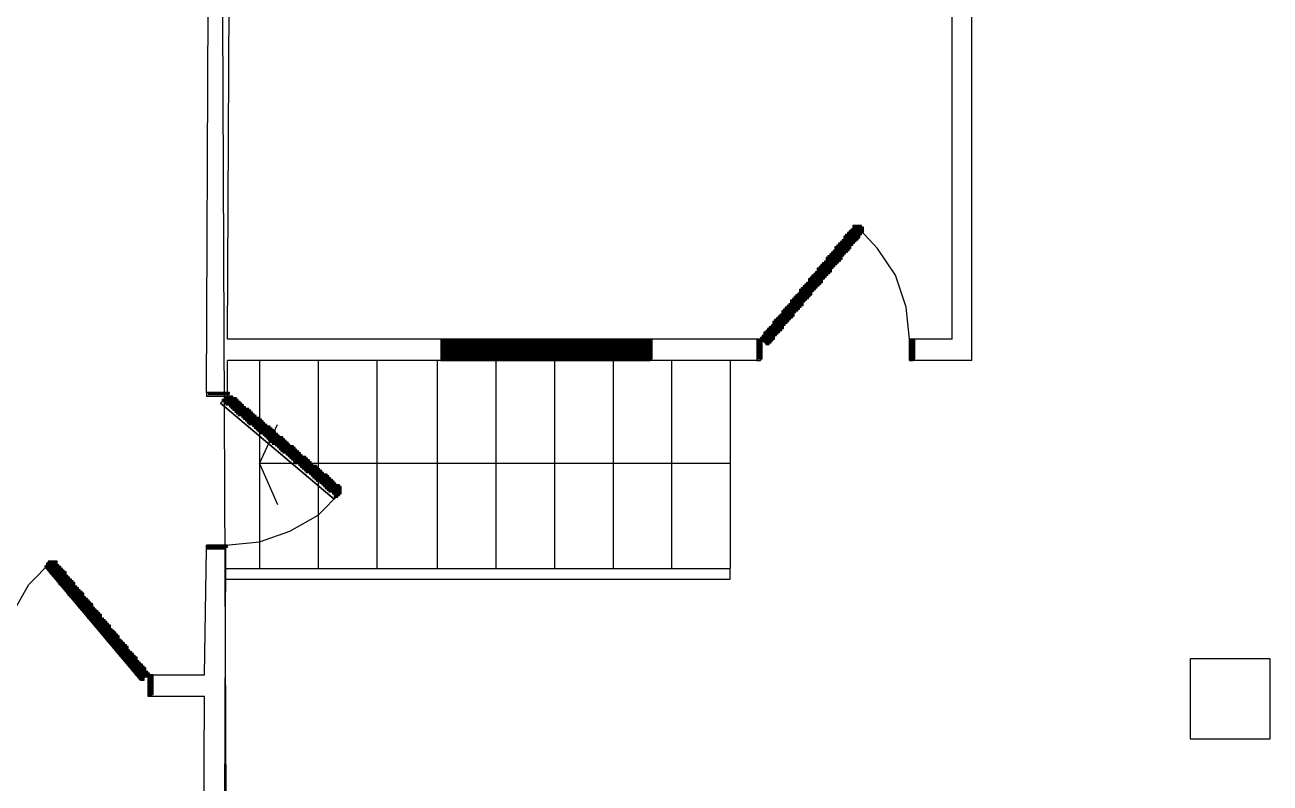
# Model space of a CAD drawing. Header units: millimetres. Extents: x 32 to 412, y 50 to 564.
# Drawn here: x 83.2 to 142.6, y 187.4 to 223.5 of the extents above; entities that cross this region are included whole.
import ezdxf

# ---------------------------------------------------------------- set-up
doc = ezdxf.new("R2010")
doc.units = ezdxf.units.MM
doc.layers.add('lease-plan', color=7, linetype='CONTINUOUS')

msp = doc.modelspace()

# ---------------------------------------------------------------- linework, layer by layer
at = {"layer": 'lease-plan', "color": 7}
for points in [[(92.034, 129.04), (93.051, 130.057), (92.542, 250.226)], [(93.051, 130.057), (92.542, 250.226), (93.559, 249.209)], [(127.458, 208.531), (127.458, 249.718)], [(128.39, 207.514), (128.39, 249.718)], [(92.881, 208.531), (93.051, 243.955)], [(91.864, 205.989), (91.949, 224.379)], [(118.305, 208.531), (122.881, 213.955), (123.22, 213.701), (118.644, 208.277), (118.305, 208.531), (118.305, 208.531)], [(122.881, 213.955), (123.22, 213.701), (118.644, 208.277), (118.305, 208.531), (122.881, 213.955), (118.305, 208.531)], [(118.644, 208.277), (123.22, 213.701), (122.881, 213.955)], [(122.712, 213.87), (123.136, 213.87), (123.136, 213.955), (122.712, 213.955), (122.712, 213.87), (122.712, 213.87)], [(125.424, 207.514), (125.424, 208.531), (125.254, 210.057), (124.746, 211.582), (123.898, 212.853), (122.881, 213.955)], [(122.288, 213.362), (123.051, 213.362), (123.051, 213.447), (122.288, 213.447), (122.288, 213.362), (122.288, 213.362)], [(122.288, 213.277), (122.966, 213.277), (122.966, 213.362), (122.288, 213.362), (122.288, 213.277), (122.288, 213.277)], [(122.33, 213.404), (123.007, 213.404)], [(122.373, 213.447), (123.051, 213.447), (123.051, 213.531), (122.373, 213.531), (122.373, 213.447), (122.373, 213.447)], [(122.415, 213.489), (123.008, 213.489)], [(122.458, 213.531), (123.136, 213.531), (123.136, 213.616), (122.458, 213.616), (122.458, 213.531), (122.458, 213.531)], [(122.5, 213.574), (123.093, 213.574)], [(122.542, 213.616), (123.22, 213.616), (123.22, 213.701), (122.542, 213.701), (122.542, 213.616), (122.542, 213.616)], [(122.585, 213.659), (123.178, 213.659)], [(122.627, 213.701), (123.22, 213.701), (123.22, 213.786), (122.627, 213.786), (122.627, 213.701), (122.627, 213.701)], [(122.669, 213.743), (123.177, 213.743)], [(122.712, 213.786), (123.22, 213.786), (123.22, 213.87), (122.712, 213.87), (122.712, 213.786), (122.712, 213.786)], [(122.753, 213.913), (123.092, 213.913)], [(122.754, 213.828), (123.178, 213.828)], [(121.78, 212.684), (122.458, 212.684), (122.458, 212.769), (121.78, 212.769), (121.78, 212.684), (121.78, 212.684)], [(121.864, 212.853), (122.627, 212.853), (122.627, 212.938), (121.864, 212.938), (121.864, 212.853), (121.864, 212.853)], [(121.864, 212.769), (122.542, 212.769), (122.542, 212.853), (121.864, 212.853), (121.864, 212.769), (121.864, 212.769)], [(121.906, 212.896), (122.584, 212.896)], [(121.907, 212.811), (122.5, 212.811)], [(121.949, 212.938), (122.627, 212.938), (122.627, 213.023), (121.949, 213.023), (121.949, 212.938), (121.949, 212.938)], [(121.992, 212.981), (122.584, 212.981)], [(122.034, 213.023), (122.712, 213.023), (122.712, 213.108), (122.034, 213.108), (122.034, 213.023), (122.034, 213.023)], [(122.076, 213.065), (122.669, 213.065)], [(122.119, 213.108), (122.797, 213.108), (122.797, 213.192), (122.119, 213.192), (122.119, 213.108), (122.119, 213.108)], [(122.161, 213.15), (122.754, 213.15)], [(122.203, 213.192), (122.881, 213.192), (122.881, 213.277), (122.203, 213.277), (122.203, 213.192), (122.203, 213.192)], [(122.246, 213.235), (122.839, 213.235)], [(122.331, 213.32), (122.923, 213.32)], [(121.271, 212.091), (121.949, 212.091), (121.949, 212.176), (121.271, 212.176), (121.271, 212.091), (121.271, 212.091)], [(121.356, 212.176), (122.034, 212.176), (122.034, 212.26), (121.356, 212.26), (121.356, 212.176), (121.356, 212.176)], [(121.398, 212.218), (121.991, 212.218)], [(121.441, 212.345), (122.203, 212.345), (122.203, 212.43), (121.441, 212.43), (121.441, 212.345), (121.441, 212.345)], [(121.441, 212.26), (122.119, 212.26), (122.119, 212.345), (121.441, 212.345), (121.441, 212.26), (121.441, 212.26)], [(121.482, 212.387), (122.16, 212.387)], [(121.483, 212.303), (122.076, 212.303)], [(121.525, 212.43), (122.203, 212.43), (122.203, 212.515), (121.525, 212.515), (121.525, 212.43), (121.525, 212.43)], [(121.568, 212.472), (122.161, 212.472)], [(121.61, 212.515), (122.288, 212.515), (122.288, 212.599), (121.61, 212.599), (121.61, 212.515), (121.61, 212.515)], [(121.653, 212.557), (122.245, 212.557)], [(121.695, 212.599), (122.373, 212.599), (122.373, 212.684), (121.695, 212.684), (121.695, 212.599), (121.695, 212.599)], [(121.737, 212.642), (122.33, 212.642)], [(121.822, 212.726), (122.415, 212.726)], [(120.763, 211.498), (121.441, 211.498), (121.441, 211.582), (120.763, 211.582), (120.763, 211.498), (120.763, 211.498)], [(120.805, 211.54), (121.398, 211.54)], [(120.848, 211.582), (121.525, 211.582), (121.525, 211.667), (120.848, 211.667), (120.848, 211.582), (120.848, 211.582)], [(120.89, 211.625), (121.483, 211.625)], [(120.932, 211.667), (121.61, 211.667), (121.61, 211.752), (120.932, 211.752), (120.932, 211.667), (120.932, 211.667)], [(120.975, 211.709), (121.567, 211.709)], [(121.017, 211.837), (121.695, 211.837), (121.695, 211.921), (121.017, 211.921), (121.017, 211.837), (121.017, 211.837)], [(121.017, 211.752), (121.695, 211.752), (121.695, 211.837), (121.017, 211.837), (121.017, 211.752), (121.017, 211.752)], [(121.059, 211.879), (121.652, 211.879)], [(121.059, 211.794), (121.652, 211.794)], [(121.102, 211.921), (121.78, 211.921), (121.78, 212.006), (121.102, 212.006), (121.102, 211.921), (121.102, 211.921)], [(121.144, 211.964), (121.737, 211.964)], [(121.186, 212.006), (121.864, 212.006), (121.864, 212.091), (121.186, 212.091), (121.186, 212.006), (121.186, 212.006)], [(121.229, 212.048), (121.822, 212.048)], [(121.314, 212.133), (121.906, 212.133)], [(120.254, 210.904), (120.932, 210.904), (120.932, 210.989), (120.254, 210.989), (120.254, 210.904), (120.254, 210.904)], [(120.297, 210.947), (120.89, 210.947)], [(120.339, 210.989), (121.017, 210.989), (121.017, 211.074), (120.339, 211.074), (120.339, 210.989), (120.339, 210.989)], [(120.381, 211.031), (120.974, 211.031)], [(120.424, 211.074), (121.102, 211.074), (121.102, 211.159), (120.424, 211.159), (120.424, 211.074), (120.424, 211.074)], [(120.466, 211.116), (121.059, 211.116)], [(120.509, 211.159), (121.186, 211.159), (121.186, 211.243), (120.509, 211.243), (120.509, 211.159), (120.509, 211.159)], [(120.551, 211.201), (121.144, 211.201)], [(120.593, 211.328), (121.271, 211.328), (121.271, 211.413), (120.593, 211.413), (120.593, 211.328), (120.593, 211.328)], [(120.593, 211.243), (121.271, 211.243), (121.271, 211.328), (120.593, 211.328), (120.593, 211.243), (120.593, 211.243)], [(120.636, 211.37), (121.229, 211.37)], [(120.636, 211.286), (121.229, 211.286)], [(120.678, 211.413), (121.356, 211.413), (121.356, 211.498), (120.678, 211.498), (120.678, 211.413), (120.678, 211.413)], [(120.72, 211.455), (121.313, 211.455)], [(119.746, 210.311), (120.424, 210.311), (120.424, 210.396), (119.746, 210.396), (119.746, 210.311), (119.746, 210.311)], [(119.788, 210.353), (120.381, 210.353)], [(119.831, 210.396), (120.509, 210.396), (120.509, 210.481), (119.831, 210.481), (119.831, 210.396), (119.831, 210.396)], [(119.873, 210.438), (120.466, 210.438)], [(119.915, 210.481), (120.593, 210.481), (120.593, 210.565), (119.915, 210.565), (119.915, 210.481), (119.915, 210.481)], [(119.958, 210.523), (120.551, 210.523)], [(120, 210.565), (120.678, 210.565), (120.678, 210.65), (120, 210.65), (120, 210.565), (120, 210.565)], [(120.042, 210.608), (120.635, 210.608)], [(120.085, 210.65), (120.763, 210.65), (120.763, 210.735), (120.085, 210.735), (120.085, 210.65), (120.085, 210.65)], [(120.127, 210.692), (120.72, 210.692)], [(120.17, 210.82), (120.848, 210.82), (120.848, 210.904), (120.17, 210.904), (120.17, 210.82), (120.17, 210.82)], [(120.17, 210.735), (120.763, 210.735), (120.763, 210.82), (120.17, 210.82), (120.17, 210.735), (120.17, 210.735)], [(120.211, 210.777), (120.719, 210.777)], [(120.212, 210.862), (120.805, 210.862)], [(119.322, 209.803), (120, 209.803), (120, 209.887), (119.322, 209.887), (119.322, 209.803), (119.322, 209.803)], [(119.322, 209.718), (119.915, 209.718), (119.915, 209.803), (119.322, 209.803), (119.322, 209.718), (119.322, 209.718)], [(119.364, 209.845), (119.957, 209.845)], [(119.364, 209.76), (119.872, 209.76)], [(119.407, 209.887), (120.085, 209.887), (120.085, 209.972), (119.407, 209.972), (119.407, 209.887), (119.407, 209.887)], [(119.449, 209.93), (120.042, 209.93)], [(119.492, 209.972), (120.17, 209.972), (120.17, 210.057), (119.492, 210.057), (119.492, 209.972), (119.492, 209.972)], [(119.534, 210.014), (120.127, 210.014)], [(119.576, 210.057), (120.254, 210.057), (120.254, 210.142), (119.576, 210.142), (119.576, 210.057), (119.576, 210.057)], [(119.619, 210.099), (120.212, 210.099)], [(119.661, 210.142), (120.339, 210.142), (120.339, 210.226), (119.661, 210.226), (119.661, 210.142), (119.661, 210.142)], [(119.703, 210.184), (120.296, 210.184)], [(119.746, 210.226), (120.339, 210.226), (120.339, 210.311), (119.746, 210.311), (119.746, 210.226), (119.746, 210.226)], [(119.787, 210.269), (120.295, 210.269)], [(118.814, 209.125), (119.407, 209.125), (119.407, 209.209), (118.814, 209.209), (118.814, 209.125), (118.814, 209.125)], [(118.855, 209.167), (119.363, 209.167)], [(118.898, 209.294), (119.576, 209.294), (119.576, 209.379), (118.898, 209.379), (118.898, 209.294), (118.898, 209.294)], [(118.898, 209.209), (119.492, 209.209), (119.492, 209.294), (118.898, 209.294), (118.898, 209.209), (118.898, 209.209)], [(118.94, 209.252), (119.448, 209.252)], [(118.941, 209.337), (119.534, 209.337)], [(118.983, 209.379), (119.661, 209.379), (119.661, 209.464), (118.983, 209.464), (118.983, 209.379), (118.983, 209.379)], [(119.025, 209.421), (119.618, 209.421)], [(119.068, 209.464), (119.746, 209.464), (119.746, 209.548), (119.068, 209.548), (119.068, 209.464), (119.068, 209.464)], [(119.11, 209.506), (119.703, 209.506)], [(119.153, 209.548), (119.831, 209.548), (119.831, 209.633), (119.153, 209.633), (119.153, 209.548), (119.153, 209.548)], [(119.195, 209.591), (119.788, 209.591)], [(119.237, 209.633), (119.915, 209.633), (119.915, 209.718), (119.237, 209.718), (119.237, 209.633), (119.237, 209.633)], [(119.28, 209.676), (119.873, 209.676)], [(118.305, 208.531), (118.983, 208.531), (118.983, 208.616), (118.305, 208.616), (118.305, 208.531), (118.305, 208.531)], [(118.348, 208.574), (118.94, 208.574)], [(118.39, 208.616), (118.983, 208.616), (118.983, 208.701), (118.39, 208.701), (118.39, 208.616), (118.39, 208.616)], [(118.431, 208.659), (118.94, 208.659)], [(118.475, 208.786), (119.153, 208.786), (119.153, 208.87), (118.475, 208.87), (118.475, 208.786), (118.475, 208.786)], [(118.475, 208.701), (119.068, 208.701), (119.068, 208.786), (118.475, 208.786), (118.475, 208.701), (118.475, 208.701)], [(118.516, 208.743), (119.024, 208.743)], [(118.517, 208.828), (119.11, 208.828)], [(118.559, 208.87), (119.237, 208.87), (119.237, 208.955), (118.559, 208.955), (118.559, 208.87), (118.559, 208.87)], [(118.602, 208.913), (119.195, 208.913)], [(118.644, 208.955), (119.322, 208.955), (119.322, 209.04), (118.644, 209.04), (118.644, 208.955), (118.644, 208.955)], [(118.686, 208.998), (119.279, 208.998)], [(118.729, 209.04), (119.407, 209.04), (119.407, 209.125), (118.729, 209.125), (118.729, 209.04), (118.729, 209.04)], [(118.771, 209.082), (119.364, 209.082)], [(103.051, 208.531), (92.881, 208.531)], [(103.051, 208.447), (113.136, 208.447), (113.136, 208.531), (103.051, 208.531), (103.051, 208.447), (103.051, 208.447)], [(103.051, 207.514), (113.051, 207.514), (113.051, 208.531), (103.051, 208.531), (103.051, 207.514), (103.051, 207.514)], [(103.051, 208.447), (103.305, 208.447), (103.305, 208.531), (103.051, 208.531), (103.051, 208.447), (103.051, 208.447)], [(103.051, 207.514), (103.22, 207.514), (103.22, 208.531), (103.051, 208.531), (103.051, 207.514), (103.051, 207.514), (103.22, 207.514), (103.22, 208.531), (103.051, 208.531), (103.051, 207.514), (103.051, 207.514)], [(103.051, 208.531), (103.22, 208.531)], [(113.051, 208.531), (103.051, 208.531)], [(103.051, 208.362), (113.136, 208.362), (113.136, 208.447), (103.051, 208.447), (103.051, 208.362), (103.051, 208.362)], [(103.051, 208.362), (103.305, 208.362), (103.305, 208.447), (103.051, 208.447), (103.051, 208.362), (103.051, 208.362)], [(103.051, 208.277), (113.136, 208.277), (113.136, 208.362), (103.051, 208.362), (103.051, 208.277), (103.051, 208.277)], [(103.051, 208.277), (103.305, 208.277), (103.305, 208.362), (103.051, 208.362), (103.051, 208.277), (103.051, 208.277)], [(103.051, 208.192), (113.136, 208.192), (113.136, 208.277), (103.051, 208.277), (103.051, 208.192), (103.051, 208.192)], [(103.051, 208.192), (103.305, 208.192), (103.305, 208.277), (103.051, 208.277), (103.051, 208.192), (103.051, 208.192)], [(103.051, 208.108), (113.136, 208.108), (113.136, 208.192), (103.051, 208.192), (103.051, 208.108), (103.051, 208.108)], [(103.051, 208.108), (103.305, 208.108), (103.305, 208.192), (103.051, 208.192), (103.051, 208.108), (103.051, 208.108)], [(103.051, 208.023), (113.136, 208.023), (113.136, 208.108), (103.051, 208.108), (103.051, 208.023), (103.051, 208.023)], [(103.051, 208.023), (103.305, 208.023), (103.305, 208.108), (103.051, 208.108), (103.051, 208.023), (103.051, 208.023)], [(103.051, 207.938), (113.136, 207.938), (113.136, 208.023), (103.051, 208.023), (103.051, 207.938), (103.051, 207.938)], [(103.051, 207.938), (103.305, 207.938), (103.305, 208.023), (103.051, 208.023), (103.051, 207.938), (103.051, 207.938)], [(103.092, 208.489), (113.092, 208.489)], [(103.092, 208.404), (113.092, 208.404)], [(103.092, 208.32), (113.092, 208.32)], [(103.092, 208.235), (113.092, 208.235)], [(103.092, 208.15), (113.092, 208.15)], [(103.092, 208.065), (113.092, 208.065)], [(103.092, 207.981), (113.092, 207.981)], [(103.093, 208.489), (103.262, 208.489)], [(103.093, 208.404), (103.262, 208.404)], [(103.093, 208.32), (103.262, 208.32)], [(103.093, 208.235), (103.262, 208.235)], [(103.093, 208.15), (103.262, 208.15)], [(103.093, 208.065), (103.262, 208.065)], [(103.093, 207.981), (103.262, 207.981)], [(103.22, 207.514), (103.22, 208.531)], [(103.22, 207.684), (103.22, 208.023)], [(103.22, 207.684), (103.729, 207.684), (103.729, 208.023), (103.22, 208.023), (103.22, 207.684), (103.22, 207.684), (103.729, 207.684), (103.729, 208.023), (103.22, 208.023), (103.22, 207.684), (103.22, 207.684)], [(103.22, 208.023), (103.729, 208.023)], [(103.305, 207.938), (103.814, 207.938), (103.814, 208.023), (103.305, 208.023), (103.305, 207.938), (103.305, 207.938)], [(103.348, 207.981), (103.771, 207.981)], [(103.729, 207.684), (112.373, 207.684), (112.373, 208.023), (103.729, 208.023), (103.729, 207.684), (103.729, 207.684), (112.373, 207.684), (112.373, 208.023), (103.729, 208.023), (103.729, 207.684), (103.729, 207.684)], [(103.729, 207.684), (103.729, 208.023)], [(103.814, 207.938), (112.458, 207.938), (112.458, 208.023), (103.814, 208.023), (103.814, 207.938), (103.814, 207.938)], [(103.855, 207.981), (112.414, 207.981)], [(112.373, 207.938), (112.966, 207.938), (112.966, 208.023), (112.373, 208.023), (112.373, 207.938), (112.373, 207.938)], [(112.373, 207.684), (112.881, 207.684), (112.881, 208.023), (112.373, 208.023), (112.373, 207.684), (112.373, 207.684), (112.881, 207.684), (112.881, 208.023), (112.373, 208.023), (112.373, 207.684), (112.373, 207.684)], [(112.881, 208.023), (112.373, 208.023)], [(112.373, 207.684), (112.373, 208.023)], [(112.414, 207.981), (112.923, 207.981)], [(112.881, 208.447), (113.136, 208.447), (113.136, 208.531), (112.881, 208.531), (112.881, 208.447), (112.881, 208.447)], [(112.881, 207.514), (113.051, 207.514), (113.051, 208.531), (112.881, 208.531), (112.881, 207.514), (112.881, 207.514), (113.051, 207.514), (113.051, 208.531), (112.881, 208.531), (112.881, 207.514), (112.881, 207.514)], [(113.051, 208.531), (112.881, 208.531)], [(112.881, 207.514), (112.881, 208.531)], [(112.881, 208.362), (113.136, 208.362), (113.136, 208.447), (112.881, 208.447), (112.881, 208.362), (112.881, 208.362)], [(112.881, 208.277), (113.136, 208.277), (113.136, 208.362), (112.881, 208.362), (112.881, 208.277), (112.881, 208.277)], [(112.881, 208.192), (113.136, 208.192), (113.136, 208.277), (112.881, 208.277), (112.881, 208.192), (112.881, 208.192)], [(112.881, 208.108), (113.136, 208.108), (113.136, 208.192), (112.881, 208.192), (112.881, 208.108), (112.881, 208.108)], [(112.881, 208.023), (113.136, 208.023), (113.136, 208.108), (112.881, 208.108), (112.881, 208.023), (112.881, 208.023)], [(112.881, 207.938), (113.136, 207.938), (113.136, 208.023), (112.881, 208.023), (112.881, 207.938), (112.881, 207.938)], [(112.881, 207.684), (112.881, 208.023)], [(112.924, 208.489), (113.093, 208.489)], [(112.924, 208.404), (113.093, 208.404)], [(112.924, 208.32), (113.093, 208.32)], [(112.924, 208.235), (113.093, 208.235)], [(112.924, 208.15), (113.093, 208.15)], [(112.924, 208.065), (113.093, 208.065)], [(112.924, 207.981), (113.093, 207.981)], [(118.136, 208.531), (113.051, 208.531)], [(118.136, 208.531), (118.136, 207.514)], [(118.136, 208.447), (118.39, 208.447), (118.39, 208.531), (118.136, 208.531), (118.136, 208.447), (118.136, 208.447)], [(118.136, 207.514), (118.305, 207.514), (118.305, 208.531), (118.136, 208.531), (118.136, 207.514), (118.136, 207.514), (118.305, 207.514), (118.305, 208.531), (118.136, 208.531), (118.136, 207.514), (118.136, 207.514)], [(118.136, 208.531), (118.305, 208.531)], [(118.136, 208.362), (118.39, 208.362), (118.39, 208.447), (118.136, 208.447), (118.136, 208.362), (118.136, 208.362)], [(118.136, 208.277), (118.39, 208.277), (118.39, 208.362), (118.136, 208.362), (118.136, 208.277), (118.136, 208.277)], [(118.136, 208.192), (118.39, 208.192), (118.39, 208.277), (118.136, 208.277), (118.136, 208.192), (118.136, 208.192)], [(118.136, 208.108), (118.39, 208.108), (118.39, 208.192), (118.136, 208.192), (118.136, 208.108), (118.136, 208.108)], [(118.136, 208.023), (118.39, 208.023), (118.39, 208.108), (118.136, 208.108), (118.136, 208.023), (118.136, 208.023)], [(118.136, 207.938), (118.39, 207.938), (118.39, 208.023), (118.136, 208.023), (118.136, 207.938), (118.136, 207.938)], [(118.178, 208.489), (118.347, 208.489)], [(118.178, 208.404), (118.347, 208.404)], [(118.178, 208.32), (118.347, 208.32)], [(118.178, 208.235), (118.347, 208.235)], [(118.178, 208.15), (118.347, 208.15)], [(118.178, 208.065), (118.347, 208.065)], [(118.178, 207.981), (118.347, 207.981)], [(118.305, 208.531), (118.305, 207.514)], [(118.305, 208.531), (118.644, 208.277)], [(118.39, 208.447), (118.898, 208.447), (118.898, 208.531), (118.39, 208.531), (118.39, 208.447), (118.39, 208.447)], [(118.432, 208.489), (118.856, 208.489)], [(118.559, 208.362), (118.814, 208.362), (118.814, 208.447), (118.559, 208.447), (118.559, 208.362), (118.559, 208.362)], [(118.559, 208.277), (118.729, 208.277), (118.729, 208.362), (118.559, 208.362), (118.559, 208.277), (118.559, 208.277)], [(118.602, 208.404), (118.771, 208.404)], [(118.602, 208.32), (118.686, 208.32)], [(125.424, 208.447), (125.678, 208.447), (125.678, 208.531), (125.424, 208.531), (125.424, 208.447), (125.424, 208.447)], [(125.424, 207.514), (125.593, 207.514), (125.593, 208.531), (125.424, 208.531), (125.424, 207.514), (125.424, 207.514), (125.593, 207.514), (125.593, 208.531), (125.424, 208.531), (125.424, 207.514), (125.424, 207.514)], [(125.593, 208.531), (125.424, 208.531)], [(125.424, 208.362), (125.678, 208.362), (125.678, 208.447), (125.424, 208.447), (125.424, 208.362), (125.424, 208.362)], [(125.424, 208.277), (125.678, 208.277), (125.678, 208.362), (125.424, 208.362), (125.424, 208.277), (125.424, 208.277)], [(125.424, 208.192), (125.678, 208.192), (125.678, 208.277), (125.424, 208.277), (125.424, 208.192), (125.424, 208.192)], [(125.424, 208.108), (125.678, 208.108), (125.678, 208.192), (125.424, 208.192), (125.424, 208.108), (125.424, 208.108)], [(125.424, 208.023), (125.678, 208.023), (125.678, 208.108), (125.424, 208.108), (125.424, 208.023), (125.424, 208.023)], [(125.424, 207.938), (125.678, 207.938), (125.678, 208.023), (125.424, 208.023), (125.424, 207.938), (125.424, 207.938)], [(125.466, 208.489), (125.635, 208.489)], [(125.466, 208.404), (125.635, 208.404)], [(125.466, 208.32), (125.635, 208.32)], [(125.466, 208.235), (125.635, 208.235)], [(125.466, 208.15), (125.635, 208.15)], [(125.466, 208.065), (125.635, 208.065)], [(125.466, 207.981), (125.635, 207.981)], [(127.458, 208.531), (125.593, 208.531)], [(125.593, 208.531), (125.593, 207.514)], [(92.881, 205.989), (92.881, 207.514)], [(103.051, 207.514), (92.881, 207.514)], [(94.407, 207.514), (94.407, 197.599)], [(97.203, 207.514), (97.203, 197.599)], [(100, 207.514), (100, 197.599)], [(102.881, 207.514), (102.881, 197.599)], [(103.051, 207.853), (113.136, 207.853), (113.136, 207.938), (103.051, 207.938), (103.051, 207.853), (103.051, 207.853)], [(103.051, 207.853), (103.305, 207.853), (103.305, 207.938), (103.051, 207.938), (103.051, 207.853), (103.051, 207.853)], [(103.051, 207.769), (113.136, 207.769), (113.136, 207.853), (103.051, 207.853), (103.051, 207.769), (103.051, 207.769)], [(103.051, 207.769), (103.305, 207.769), (103.305, 207.853), (103.051, 207.853), (103.051, 207.769), (103.051, 207.769)], [(103.051, 207.684), (113.136, 207.684), (113.136, 207.769), (103.051, 207.769), (103.051, 207.684), (103.051, 207.684)], [(103.051, 207.684), (103.305, 207.684), (103.305, 207.769), (103.051, 207.769), (103.051, 207.684), (103.051, 207.684)], [(103.051, 207.599), (113.136, 207.599), (113.136, 207.684), (103.051, 207.684), (103.051, 207.599), (103.051, 207.599)], [(103.051, 207.599), (103.305, 207.599), (103.305, 207.684), (103.051, 207.684), (103.051, 207.599), (103.051, 207.599)], [(103.051, 207.514), (103.22, 207.514)], [(113.051, 207.514), (103.051, 207.514)], [(103.092, 207.896), (113.092, 207.896)], [(103.092, 207.811), (113.092, 207.811)], [(103.092, 207.726), (113.092, 207.726)], [(103.092, 207.642), (113.092, 207.642)], [(103.093, 207.896), (103.262, 207.896)], [(103.093, 207.811), (103.262, 207.811)], [(103.093, 207.726), (103.262, 207.726)], [(103.093, 207.642), (103.262, 207.642)], [(103.22, 207.684), (103.729, 207.684)], [(103.305, 207.853), (103.814, 207.853), (103.814, 207.938), (103.305, 207.938), (103.305, 207.853), (103.305, 207.853)], [(103.305, 207.769), (103.814, 207.769), (103.814, 207.853), (103.305, 207.853), (103.305, 207.769), (103.305, 207.769)], [(103.348, 207.896), (103.771, 207.896)], [(103.348, 207.811), (103.771, 207.811)], [(103.729, 207.853), (112.373, 207.853), (103.729, 207.853), (112.373, 207.853), (112.373, 207.853)], [(103.729, 207.853), (112.373, 207.853), (103.729, 207.853), (112.373, 207.853), (103.729, 207.853), (103.729, 207.853)], [(103.814, 207.853), (112.458, 207.853), (112.458, 207.938), (103.814, 207.938), (103.814, 207.853), (103.814, 207.853)], [(103.814, 207.769), (112.458, 207.769), (112.458, 207.853), (103.814, 207.853), (103.814, 207.769), (103.814, 207.769)], [(103.855, 207.896), (112.414, 207.896)], [(103.855, 207.811), (112.414, 207.811)], [(105.678, 207.514), (105.678, 197.599)], [(108.475, 207.514), (108.475, 197.599)], [(111.271, 207.514), (111.271, 197.599)], [(112.373, 207.853), (112.966, 207.853), (112.966, 207.938), (112.373, 207.938), (112.373, 207.853), (112.373, 207.853)], [(112.373, 207.769), (112.966, 207.769), (112.966, 207.853), (112.373, 207.853), (112.373, 207.769), (112.373, 207.769)], [(112.881, 207.684), (112.373, 207.684)], [(112.414, 207.896), (112.923, 207.896)], [(112.414, 207.811), (112.923, 207.811)], [(112.881, 207.853), (113.136, 207.853), (113.136, 207.938), (112.881, 207.938), (112.881, 207.853), (112.881, 207.853)], [(112.881, 207.769), (113.136, 207.769), (113.136, 207.853), (112.881, 207.853), (112.881, 207.769), (112.881, 207.769)], [(112.881, 207.684), (113.136, 207.684), (113.136, 207.769), (112.881, 207.769), (112.881, 207.684), (112.881, 207.684)], [(112.881, 207.599), (113.136, 207.599), (113.136, 207.684), (112.881, 207.684), (112.881, 207.599), (112.881, 207.599)], [(113.051, 207.514), (112.881, 207.514)], [(112.924, 207.896), (113.093, 207.896)], [(112.924, 207.811), (113.093, 207.811)], [(112.924, 207.726), (113.093, 207.726)], [(112.924, 207.642), (113.093, 207.642)], [(118.136, 207.514), (113.051, 207.514)], [(114.068, 207.514), (114.068, 197.599)], [(116.864, 207.514), (116.864, 197.599)], [(118.136, 207.853), (118.39, 207.853), (118.39, 207.938), (118.136, 207.938), (118.136, 207.853), (118.136, 207.853)], [(118.136, 207.769), (118.39, 207.769), (118.39, 207.853), (118.136, 207.853), (118.136, 207.769), (118.136, 207.769)], [(118.136, 207.684), (118.39, 207.684), (118.39, 207.769), (118.136, 207.769), (118.136, 207.684), (118.136, 207.684)], [(118.136, 207.599), (118.39, 207.599), (118.39, 207.684), (118.136, 207.684), (118.136, 207.599), (118.136, 207.599)], [(118.136, 207.514), (118.305, 207.514)], [(118.178, 207.896), (118.347, 207.896)], [(118.178, 207.811), (118.347, 207.811)], [(118.178, 207.726), (118.347, 207.726)], [(118.178, 207.642), (118.347, 207.642)], [(125.424, 207.853), (125.678, 207.853), (125.678, 207.938), (125.424, 207.938), (125.424, 207.853), (125.424, 207.853)], [(125.424, 207.769), (125.678, 207.769), (125.678, 207.853), (125.424, 207.853), (125.424, 207.769), (125.424, 207.769)], [(125.424, 207.684), (125.678, 207.684), (125.678, 207.769), (125.424, 207.769), (125.424, 207.684), (125.424, 207.684)], [(125.424, 207.599), (125.678, 207.599), (125.678, 207.684), (125.424, 207.684), (125.424, 207.599), (125.424, 207.599)], [(125.593, 207.514), (125.424, 207.514)], [(125.466, 207.896), (125.635, 207.896)], [(125.466, 207.811), (125.635, 207.811)], [(125.466, 207.726), (125.635, 207.726)], [(125.466, 207.642), (125.635, 207.642)], [(128.39, 207.514), (125.593, 207.514)], [(92.881, 205.989), (91.864, 205.989)], [(91.864, 205.82), (92.881, 205.82), (92.881, 205.989), (91.864, 205.989), (91.864, 205.82), (91.864, 205.82), (92.881, 205.82), (92.881, 205.989), (91.864, 205.989), (91.864, 205.82), (91.864, 205.82)], [(91.864, 205.989), (91.864, 205.82)], [(92.881, 205.82), (91.864, 205.82)], [(91.949, 205.904), (92.966, 205.904), (92.966, 205.989), (91.949, 205.989), (91.949, 205.904), (91.949, 205.904)], [(91.992, 205.947), (92.923, 205.947)], [(92.881, 205.82), (98.305, 201.243), (97.966, 200.904), (92.542, 205.481), (92.881, 205.82), (92.881, 205.82)], [(98.305, 201.243), (97.966, 200.904), (92.542, 205.481), (92.881, 205.82), (98.305, 201.243), (92.881, 205.82)], [(92.881, 205.82), (92.542, 205.481)], [(92.627, 205.565), (93.39, 205.565), (93.39, 205.65), (92.627, 205.65), (92.627, 205.565), (92.627, 205.565)], [(92.669, 205.608), (93.346, 205.608)], [(92.712, 205.65), (93.305, 205.65), (93.305, 205.735), (92.712, 205.735), (92.712, 205.65), (92.712, 205.65)], [(92.753, 205.692), (93.262, 205.692)], [(92.797, 205.735), (93.136, 205.735), (93.136, 205.82), (92.797, 205.82), (92.797, 205.735), (92.797, 205.735)], [(92.839, 205.777), (93.093, 205.777)], [(92.881, 205.989), (92.881, 205.82)], [(92.542, 205.481), (97.966, 200.904), (98.305, 201.243)], [(92.712, 205.481), (93.475, 205.481), (93.475, 205.565), (92.712, 205.565), (92.712, 205.481), (92.712, 205.481)], [(92.753, 205.523), (93.431, 205.523)], [(92.797, 205.396), (93.559, 205.396), (93.559, 205.481), (92.797, 205.481), (92.797, 205.396), (92.797, 205.396)], [(92.838, 205.438), (93.516, 205.438)], [(92.966, 205.311), (93.644, 205.311), (93.644, 205.396), (92.966, 205.396), (92.966, 205.311), (92.966, 205.311)], [(93.009, 205.353), (93.601, 205.353)], [(93.051, 205.226), (93.729, 205.226), (93.729, 205.311), (93.051, 205.311), (93.051, 205.226), (93.051, 205.226)], [(93.093, 205.269), (93.686, 205.269)], [(93.136, 205.142), (93.898, 205.142), (93.898, 205.226), (93.136, 205.226), (93.136, 205.142), (93.136, 205.142)], [(93.177, 205.184), (93.855, 205.184)], [(93.22, 205.057), (93.983, 205.057), (93.983, 205.142), (93.22, 205.142), (93.22, 205.057), (93.22, 205.057)], [(93.262, 205.099), (93.94, 205.099)], [(93.305, 204.972), (94.068, 204.972), (94.068, 205.057), (93.305, 205.057), (93.305, 204.972), (93.305, 204.972)], [(93.347, 205.014), (94.024, 205.014)], [(93.39, 204.887), (94.153, 204.887), (94.153, 204.972), (93.39, 204.972), (93.39, 204.887), (93.39, 204.887)], [(93.431, 204.93), (94.109, 204.93)], [(93.559, 204.803), (94.237, 204.803), (94.237, 204.887), (93.559, 204.887), (93.559, 204.803), (93.559, 204.803)], [(93.602, 204.845), (94.195, 204.845)], [(93.644, 204.718), (94.407, 204.718), (94.407, 204.803), (93.644, 204.803), (93.644, 204.718), (93.644, 204.718)], [(93.686, 204.76), (94.363, 204.76)], [(93.729, 204.633), (94.492, 204.633), (94.492, 204.718), (93.729, 204.718), (93.729, 204.633), (93.729, 204.633)], [(93.77, 204.676), (94.448, 204.676)], [(93.814, 204.548), (94.576, 204.548), (94.576, 204.633), (93.814, 204.633), (93.814, 204.548), (93.814, 204.548)], [(93.855, 204.591), (94.533, 204.591)], [(93.898, 204.464), (94.661, 204.464), (94.661, 204.548), (93.898, 204.548), (93.898, 204.464), (93.898, 204.464)], [(93.94, 204.506), (94.617, 204.506)], [(94.068, 204.379), (94.746, 204.379), (94.746, 204.464), (94.068, 204.464), (94.068, 204.379), (94.068, 204.379)], [(94.11, 204.421), (94.703, 204.421)], [(116.864, 202.599), (94.407, 202.599), (95.254, 204.464)], [(94.153, 204.294), (94.915, 204.294), (94.915, 204.379), (94.153, 204.379), (94.153, 204.294), (94.153, 204.294)], [(94.194, 204.337), (94.872, 204.337)], [(94.237, 204.209), (95, 204.209), (95, 204.294), (94.237, 204.294), (94.237, 204.209), (94.237, 204.209)], [(94.279, 204.252), (94.956, 204.252)], [(94.322, 204.125), (95.085, 204.125), (95.085, 204.209), (94.322, 204.209), (94.322, 204.125), (94.322, 204.125)], [(94.364, 204.167), (95.041, 204.167)], [(94.407, 204.04), (95.17, 204.04), (95.17, 204.125), (94.407, 204.125), (94.407, 204.04), (94.407, 204.04)], [(94.448, 204.082), (95.126, 204.082)], [(94.576, 203.955), (95.254, 203.955), (95.254, 204.04), (94.576, 204.04), (94.576, 203.955), (94.576, 203.955)], [(94.619, 203.998), (95.212, 203.998)], [(94.661, 203.87), (95.339, 203.87), (95.339, 203.955), (94.661, 203.955), (94.661, 203.87), (94.661, 203.87)], [(94.703, 203.913), (95.296, 203.913)], [(94.746, 203.786), (95.509, 203.786), (95.509, 203.87), (94.746, 203.87), (94.746, 203.786), (94.746, 203.786)], [(94.787, 203.828), (95.465, 203.828)], [(94.831, 203.701), (95.593, 203.701), (95.593, 203.786), (94.831, 203.786), (94.831, 203.701), (94.831, 203.701)], [(94.872, 203.743), (95.55, 203.743)], [(94.915, 203.616), (95.678, 203.616), (95.678, 203.701), (94.915, 203.701), (94.915, 203.616), (94.915, 203.616)], [(94.957, 203.659), (95.634, 203.659)], [(95, 203.531), (95.763, 203.531), (95.763, 203.616), (95, 203.616), (95, 203.531), (95, 203.531)], [(95.042, 203.574), (95.719, 203.574)], [(95.17, 203.447), (95.847, 203.447), (95.847, 203.531), (95.17, 203.531), (95.17, 203.447), (95.17, 203.447)], [(95.212, 203.489), (95.805, 203.489)], [(95.254, 203.362), (96.017, 203.362), (96.017, 203.447), (95.254, 203.447), (95.254, 203.362), (95.254, 203.362)], [(95.296, 203.404), (95.973, 203.404)], [(95.339, 203.277), (96.102, 203.277), (96.102, 203.362), (95.339, 203.362), (95.339, 203.277), (95.339, 203.277)], [(95.381, 203.32), (96.058, 203.32)], [(95.424, 203.192), (96.186, 203.192), (96.186, 203.277), (95.424, 203.277), (95.424, 203.192), (95.424, 203.192)], [(95.465, 203.235), (96.143, 203.235)], [(95.509, 203.108), (96.271, 203.108), (96.271, 203.192), (95.509, 203.192), (95.509, 203.108), (95.509, 203.108)], [(95.55, 203.15), (96.228, 203.15)], [(95.678, 203.023), (96.356, 203.023), (96.356, 203.108), (95.678, 203.108), (95.678, 203.023), (95.678, 203.023)], [(95.72, 203.065), (96.313, 203.065)], [(95.763, 202.938), (96.441, 202.938), (96.441, 203.023), (95.763, 203.023), (95.763, 202.938), (95.763, 202.938)], [(95.805, 202.981), (96.398, 202.981)], [(95.847, 202.853), (96.61, 202.853), (96.61, 202.938), (95.847, 202.938), (95.847, 202.853), (95.847, 202.853)], [(95.889, 202.896), (96.567, 202.896)], [(95.932, 202.769), (96.695, 202.769), (96.695, 202.853), (95.932, 202.853), (95.932, 202.769), (95.932, 202.769)], [(95.974, 202.811), (96.651, 202.811)], [(96.017, 202.684), (96.78, 202.684), (96.78, 202.769), (96.017, 202.769), (96.017, 202.684), (96.017, 202.684)], [(96.059, 202.726), (96.736, 202.726)], [(96.102, 202.599), (96.864, 202.599), (96.864, 202.684), (96.102, 202.684), (96.102, 202.599), (96.102, 202.599)], [(96.143, 202.642), (96.821, 202.642)], [(94.407, 202.599), (95.254, 200.65)], [(96.271, 202.514), (96.949, 202.514), (96.949, 202.599), (96.271, 202.599), (96.271, 202.514), (96.271, 202.514)], [(96.314, 202.557), (96.906, 202.557)], [(96.356, 202.43), (97.119, 202.43), (97.119, 202.514), (96.356, 202.514), (96.356, 202.43), (96.356, 202.43)], [(96.398, 202.472), (97.075, 202.472)], [(96.441, 202.345), (97.203, 202.345), (97.203, 202.43), (96.441, 202.43), (96.441, 202.345), (96.441, 202.345)], [(96.482, 202.387), (97.16, 202.387)], [(96.525, 202.26), (97.288, 202.26), (97.288, 202.345), (96.525, 202.345), (96.525, 202.26), (96.525, 202.26)], [(96.567, 202.303), (97.245, 202.303)], [(96.61, 202.176), (97.373, 202.176), (97.373, 202.26), (96.61, 202.26), (96.61, 202.176), (96.61, 202.176)], [(96.652, 202.218), (97.329, 202.218)], [(96.78, 202.091), (97.458, 202.091), (97.458, 202.176), (96.78, 202.176), (96.78, 202.091), (96.78, 202.091)], [(96.822, 202.133), (97.415, 202.133)], [(96.864, 202.006), (97.627, 202.006), (97.627, 202.091), (96.864, 202.091), (96.864, 202.006), (96.864, 202.006)], [(96.906, 202.048), (97.584, 202.048)], [(96.949, 201.921), (97.712, 201.921), (97.712, 202.006), (96.949, 202.006), (96.949, 201.921), (96.949, 201.921)], [(96.991, 201.964), (97.668, 201.964)], [(97.034, 201.837), (97.797, 201.837), (97.797, 201.921), (97.034, 201.921), (97.034, 201.837), (97.034, 201.837)], [(97.075, 201.879), (97.753, 201.879)], [(97.119, 201.752), (97.881, 201.752), (97.881, 201.837), (97.119, 201.837), (97.119, 201.752), (97.119, 201.752)], [(97.16, 201.794), (97.838, 201.794)], [(97.288, 201.667), (97.966, 201.667), (97.966, 201.752), (97.288, 201.752), (97.288, 201.667), (97.288, 201.667)], [(97.331, 201.709), (97.923, 201.709)], [(97.373, 201.582), (98.051, 201.582), (98.051, 201.667), (97.373, 201.667), (97.373, 201.582), (97.373, 201.582)], [(97.415, 201.625), (98.008, 201.625)], [(97.458, 201.498), (98.22, 201.498), (98.22, 201.582), (97.458, 201.582), (97.458, 201.498), (97.458, 201.498)], [(97.499, 201.54), (98.177, 201.54)], [(97.542, 201.413), (98.305, 201.413), (98.305, 201.498), (97.542, 201.498), (97.542, 201.413), (97.542, 201.413)], [(97.584, 201.455), (98.262, 201.455)], [(91.864, 198.701), (92.797, 198.701), (94.407, 198.87), (95.847, 199.379), (97.203, 200.142), (98.305, 201.243)], [(97.627, 201.328), (98.305, 201.328), (98.305, 201.413), (97.627, 201.413), (97.627, 201.328), (97.627, 201.328)], [(97.67, 201.37), (98.262, 201.37)], [(97.712, 201.243), (98.305, 201.243), (98.305, 201.328), (97.712, 201.328), (97.712, 201.243), (97.712, 201.243)], [(97.753, 201.286), (98.262, 201.286)], [(97.881, 201.159), (98.305, 201.159), (98.305, 201.243), (97.881, 201.243), (97.881, 201.159), (97.881, 201.159)], [(97.923, 201.201), (98.262, 201.201)], [(97.966, 201.074), (98.22, 201.074), (98.22, 201.159), (97.966, 201.159), (97.966, 201.074), (97.966, 201.074)], [(97.966, 200.989), (98.136, 200.989), (98.136, 201.074), (97.966, 201.074), (97.966, 200.989), (97.966, 200.989)], [(98.009, 201.116), (98.178, 201.116)], [(98.009, 201.031), (98.093, 201.031)], [(91.78, 192.514), (91.864, 198.531)], [(91.864, 198.616), (92.881, 198.616), (92.881, 198.701), (91.864, 198.701), (91.864, 198.616), (91.864, 198.616)], [(91.864, 198.531), (92.797, 198.531), (92.797, 198.701), (91.864, 198.701), (91.864, 198.531), (91.864, 198.531), (92.797, 198.531), (92.797, 198.701), (91.864, 198.701), (91.864, 198.531), (91.864, 198.531)], [(91.864, 198.531), (91.864, 198.701)], [(92.797, 198.531), (91.864, 198.531)], [(91.907, 198.659), (92.839, 198.659)], [(92.627, 153.447), (92.797, 198.531)], [(92.797, 198.531), (92.797, 198.701)], [(81.949, 191.498), (81.949, 192.514), (82.118, 194.04), (82.627, 195.481), (83.39, 196.837), (84.491, 197.938)], [(89.068, 192.514), (84.491, 197.938), (84.152, 197.684), (88.729, 192.26), (89.068, 192.514), (89.068, 192.514)], [(84.491, 197.938), (84.152, 197.684), (88.729, 192.26), (89.068, 192.514), (84.491, 197.938), (89.068, 192.514)], [(88.729, 192.26), (84.152, 197.684), (84.491, 197.938)], [(84.322, 197.853), (84.745, 197.853), (84.745, 197.938), (84.322, 197.938), (84.322, 197.853), (84.322, 197.853)], [(84.364, 197.896), (84.702, 197.896)], [(84.237, 197.769), (84.745, 197.769), (84.745, 197.853), (84.237, 197.853), (84.237, 197.769), (84.237, 197.769)], [(84.237, 197.684), (84.83, 197.684), (84.83, 197.769), (84.237, 197.769), (84.237, 197.684), (84.237, 197.684)], [(84.237, 197.599), (84.915, 197.599), (84.915, 197.684), (84.237, 197.684), (84.237, 197.599), (84.237, 197.599)], [(84.279, 197.811), (84.703, 197.811)], [(84.279, 197.726), (84.787, 197.726)], [(84.279, 197.642), (84.872, 197.642)], [(84.322, 197.514), (85, 197.514), (85, 197.599), (84.322, 197.599), (84.322, 197.514), (84.322, 197.514)], [(84.364, 197.557), (84.957, 197.557)], [(84.406, 197.43), (85.084, 197.43), (85.084, 197.514), (84.406, 197.514), (84.406, 197.43), (84.406, 197.43)], [(84.406, 197.345), (85.169, 197.345), (85.169, 197.43), (84.406, 197.43), (84.406, 197.345), (84.406, 197.345)], [(84.448, 197.387), (85.126, 197.387)], [(84.449, 197.472), (85.042, 197.472)], [(84.491, 197.26), (85.169, 197.26), (85.169, 197.345), (84.491, 197.345), (84.491, 197.26), (84.491, 197.26)], [(84.534, 197.303), (85.126, 197.303)], [(92.797, 197.599), (116.864, 197.599)], [(92.797, 197.091), (116.864, 197.091), (116.864, 197.599)], [(84.576, 197.176), (85.254, 197.176), (85.254, 197.26), (84.576, 197.26), (84.576, 197.176), (84.576, 197.176)], [(84.618, 197.218), (85.211, 197.218)], [(84.661, 197.091), (85.339, 197.091), (85.339, 197.176), (84.661, 197.176), (84.661, 197.091), (84.661, 197.091)], [(84.703, 197.133), (85.296, 197.133)], [(84.745, 197.006), (85.423, 197.006), (85.423, 197.091), (84.745, 197.091), (84.745, 197.006), (84.745, 197.006)], [(84.788, 197.048), (85.381, 197.048)], [(84.831, 196.921), (85.509, 196.921), (85.509, 197.006), (84.831, 197.006), (84.831, 196.921), (84.831, 196.921)], [(84.831, 196.837), (85.593, 196.837), (85.593, 196.921), (84.831, 196.921), (84.831, 196.837), (84.831, 196.837)], [(84.872, 196.879), (85.55, 196.879)], [(84.873, 196.964), (85.466, 196.964)], [(84.915, 196.752), (85.593, 196.752), (85.593, 196.837), (84.915, 196.837), (84.915, 196.752), (84.915, 196.752)], [(84.958, 196.794), (85.551, 196.794)], [(85, 196.667), (85.678, 196.667), (85.678, 196.752), (85, 196.752), (85, 196.667), (85, 196.667)], [(85.042, 196.709), (85.635, 196.709)], [(85.085, 196.582), (85.763, 196.582), (85.763, 196.667), (85.085, 196.667), (85.085, 196.582), (85.085, 196.582)], [(85.127, 196.625), (85.72, 196.625)], [(85.17, 196.498), (85.847, 196.498), (85.847, 196.582), (85.17, 196.582), (85.17, 196.498), (85.17, 196.498)], [(85.212, 196.54), (85.805, 196.54)], [(85.254, 196.413), (85.932, 196.413), (85.932, 196.498), (85.254, 196.498), (85.254, 196.413), (85.254, 196.413)], [(85.254, 196.328), (86.017, 196.328), (86.017, 196.413), (85.254, 196.413), (85.254, 196.328), (85.254, 196.328)], [(85.296, 196.37), (85.973, 196.37)], [(85.297, 196.455), (85.89, 196.455)], [(85.339, 196.243), (86.017, 196.243), (86.017, 196.328), (85.339, 196.328), (85.339, 196.243), (85.339, 196.243)], [(85.381, 196.286), (85.974, 196.286)], [(85.424, 196.159), (86.102, 196.159), (86.102, 196.243), (85.424, 196.243), (85.424, 196.159), (85.424, 196.159)], [(85.466, 196.201), (86.059, 196.201)], [(85.509, 196.074), (86.186, 196.074), (86.186, 196.159), (85.509, 196.159), (85.509, 196.074), (85.509, 196.074)], [(85.551, 196.116), (86.144, 196.116)], [(85.593, 195.989), (86.271, 195.989), (86.271, 196.074), (85.593, 196.074), (85.593, 195.989), (85.593, 195.989)], [(85.636, 196.031), (86.228, 196.031)], [(85.678, 195.904), (86.356, 195.904), (86.356, 195.989), (85.678, 195.989), (85.678, 195.904), (85.678, 195.904)], [(85.72, 195.947), (86.313, 195.947)], [(85.763, 195.82), (86.441, 195.82), (86.441, 195.904), (85.763, 195.904), (85.763, 195.82), (85.763, 195.82)], [(85.763, 195.735), (86.441, 195.735), (86.441, 195.82), (85.763, 195.82), (85.763, 195.735), (85.763, 195.735)], [(85.805, 195.862), (86.398, 195.862)], [(85.805, 195.777), (86.398, 195.777)], [(85.847, 195.65), (86.525, 195.65), (86.525, 195.735), (85.847, 195.735), (85.847, 195.65), (85.847, 195.65)], [(85.89, 195.692), (86.483, 195.692)], [(85.932, 195.565), (86.61, 195.565), (86.61, 195.65), (85.932, 195.65), (85.932, 195.565), (85.932, 195.565)], [(85.975, 195.608), (86.567, 195.608)], [(86.017, 195.481), (86.695, 195.481), (86.695, 195.565), (86.017, 195.565), (86.017, 195.481), (86.017, 195.481)], [(86.059, 195.523), (86.652, 195.523)], [(86.102, 195.396), (86.78, 195.396), (86.78, 195.481), (86.102, 195.481), (86.102, 195.396), (86.102, 195.396)], [(86.144, 195.438), (86.737, 195.438)], [(86.186, 195.311), (86.864, 195.311), (86.864, 195.396), (86.186, 195.396), (86.186, 195.311), (86.186, 195.311)], [(86.186, 195.226), (86.864, 195.226), (86.864, 195.311), (86.186, 195.311), (86.186, 195.226), (86.186, 195.226)], [(86.229, 195.353), (86.822, 195.353)], [(86.229, 195.269), (86.822, 195.269)], [(86.271, 195.142), (86.949, 195.142), (86.949, 195.226), (86.271, 195.226), (86.271, 195.142), (86.271, 195.142)], [(86.314, 195.184), (86.906, 195.184)], [(86.356, 195.057), (87.034, 195.057), (87.034, 195.142), (86.356, 195.142), (86.356, 195.057), (86.356, 195.057)], [(86.398, 195.099), (86.991, 195.099)], [(86.441, 194.972), (87.119, 194.972), (87.119, 195.057), (86.441, 195.057), (86.441, 194.972), (86.441, 194.972)], [(86.483, 195.014), (87.076, 195.014)], [(86.525, 194.887), (87.203, 194.887), (87.203, 194.972), (86.525, 194.972), (86.525, 194.887), (86.525, 194.887)], [(86.568, 194.93), (87.161, 194.93)], [(86.61, 194.803), (87.288, 194.803), (87.288, 194.887), (86.61, 194.887), (86.61, 194.803), (86.61, 194.803)], [(86.653, 194.845), (87.245, 194.845)], [(86.695, 194.718), (87.288, 194.718), (87.288, 194.803), (86.695, 194.803), (86.695, 194.718), (86.695, 194.718)], [(86.695, 194.633), (87.373, 194.633), (87.373, 194.718), (86.695, 194.718), (86.695, 194.633), (86.695, 194.633)], [(86.736, 194.76), (87.245, 194.76)], [(86.737, 194.676), (87.33, 194.676)], [(86.78, 194.548), (87.458, 194.548), (87.458, 194.633), (86.78, 194.633), (86.78, 194.548), (86.78, 194.548)], [(86.822, 194.591), (87.415, 194.591)], [(86.864, 194.464), (87.542, 194.464), (87.542, 194.548), (86.864, 194.548), (86.864, 194.464), (86.864, 194.464)], [(86.907, 194.506), (87.5, 194.506)], [(86.949, 194.379), (87.627, 194.379), (87.627, 194.464), (86.949, 194.464), (86.949, 194.379), (86.949, 194.379)], [(86.992, 194.421), (87.584, 194.421)], [(87.034, 194.294), (87.712, 194.294), (87.712, 194.379), (87.034, 194.379), (87.034, 194.294), (87.034, 194.294)], [(87.076, 194.337), (87.669, 194.337)], [(87.119, 194.209), (87.712, 194.209), (87.712, 194.294), (87.119, 194.294), (87.119, 194.209), (87.119, 194.209)], [(87.119, 194.125), (87.797, 194.125), (87.797, 194.209), (87.119, 194.209), (87.119, 194.125), (87.119, 194.125)], [(87.16, 194.252), (87.668, 194.252)], [(87.161, 194.167), (87.754, 194.167)], [(87.203, 194.04), (87.881, 194.04), (87.881, 194.125), (87.203, 194.125), (87.203, 194.04), (87.203, 194.04)], [(87.246, 194.082), (87.839, 194.082)], [(87.288, 193.955), (87.966, 193.955), (87.966, 194.04), (87.288, 194.04), (87.288, 193.955), (87.288, 193.955)], [(87.331, 193.998), (87.923, 193.998)], [(87.373, 193.87), (88.051, 193.87), (88.051, 193.955), (87.373, 193.955), (87.373, 193.87), (87.373, 193.87)], [(87.415, 193.913), (88.008, 193.913)], [(87.458, 193.786), (88.136, 193.786), (88.136, 193.87), (87.458, 193.87), (87.458, 193.786), (87.458, 193.786)], [(87.5, 193.828), (88.093, 193.828)], [(87.542, 193.701), (88.136, 193.701), (88.136, 193.786), (87.542, 193.786), (87.542, 193.701), (87.542, 193.701)], [(87.584, 193.743), (88.092, 193.743)], [(87.542, 193.616), (88.22, 193.616), (88.22, 193.701), (87.542, 193.701), (87.542, 193.616), (87.542, 193.616)], [(87.585, 193.659), (88.178, 193.659)], [(87.627, 193.531), (88.305, 193.531), (88.305, 193.616), (87.627, 193.616), (87.627, 193.531), (87.627, 193.531)], [(87.67, 193.574), (88.262, 193.574)], [(87.712, 193.447), (88.39, 193.447), (88.39, 193.531), (87.712, 193.531), (87.712, 193.447), (87.712, 193.447)], [(87.754, 193.489), (88.347, 193.489)], [(87.797, 193.362), (88.475, 193.362), (88.475, 193.447), (87.797, 193.447), (87.797, 193.362), (87.797, 193.362)], [(87.839, 193.404), (88.432, 193.404)], [(87.881, 193.277), (88.559, 193.277), (88.559, 193.362), (87.881, 193.362), (87.881, 193.277), (87.881, 193.277)], [(87.924, 193.32), (88.517, 193.32)], [(87.966, 193.192), (88.559, 193.192), (88.559, 193.277), (87.966, 193.277), (87.966, 193.192), (87.966, 193.192)], [(88.008, 193.235), (88.516, 193.235)], [(88.051, 193.108), (88.644, 193.108), (88.644, 193.192), (88.051, 193.192), (88.051, 193.108), (88.051, 193.108)], [(88.092, 193.15), (88.601, 193.15)], [(138.814, 189.464), (142.627, 189.464), (142.627, 193.277), (138.814, 193.277), (138.814, 189.464), (138.814, 189.464)], [(88.051, 193.023), (88.729, 193.023), (88.729, 193.108), (88.051, 193.108), (88.051, 193.023), (88.051, 193.023)], [(88.093, 193.065), (88.686, 193.065)], [(88.136, 192.938), (88.814, 192.938), (88.814, 193.023), (88.136, 193.023), (88.136, 192.938), (88.136, 192.938)], [(88.178, 192.981), (88.771, 192.981)], [(88.22, 192.853), (88.898, 192.853), (88.898, 192.938), (88.22, 192.938), (88.22, 192.853), (88.22, 192.853)], [(88.263, 192.896), (88.856, 192.896)], [(88.305, 192.769), (88.983, 192.769), (88.983, 192.853), (88.305, 192.853), (88.305, 192.769), (88.305, 192.769)], [(88.347, 192.811), (88.94, 192.811)], [(88.39, 192.684), (88.983, 192.684), (88.983, 192.769), (88.39, 192.769), (88.39, 192.684), (88.39, 192.684)], [(88.431, 192.726), (88.94, 192.726)], [(88.475, 192.599), (89.068, 192.599), (89.068, 192.684), (88.475, 192.684), (88.475, 192.599), (88.475, 192.599)], [(88.475, 192.514), (89.153, 192.514), (89.153, 192.599), (88.475, 192.599), (88.475, 192.514), (88.475, 192.514)], [(88.516, 192.642), (89.024, 192.642)], [(88.517, 192.557), (89.11, 192.557)], [(88.559, 192.43), (89.068, 192.43), (89.068, 192.514), (88.559, 192.514), (88.559, 192.43), (88.559, 192.43)], [(88.602, 192.472), (89.025, 192.472)], [(88.644, 192.345), (88.898, 192.345), (88.898, 192.43), (88.644, 192.43), (88.644, 192.345), (88.644, 192.345)], [(88.686, 192.387), (88.856, 192.387)], [(89.068, 192.514), (88.729, 192.26)], [(88.729, 192.26), (88.898, 192.26), (88.898, 192.345), (88.729, 192.345), (88.729, 192.26), (88.729, 192.26)], [(88.771, 192.303), (88.856, 192.303)], [(89.068, 192.43), (89.322, 192.43), (89.322, 192.514), (89.068, 192.514), (89.068, 192.43), (89.068, 192.43)], [(89.068, 191.498), (89.237, 191.498), (89.237, 192.514), (89.068, 192.514), (89.068, 191.498), (89.068, 191.498), (89.237, 191.498), (89.237, 192.514), (89.068, 192.514), (89.068, 191.498), (89.068, 191.498)], [(89.237, 192.514), (89.068, 192.514)], [(89.068, 192.514), (89.068, 191.498)], [(89.068, 192.345), (89.322, 192.345), (89.322, 192.43), (89.068, 192.43), (89.068, 192.345), (89.068, 192.345)], [(89.068, 192.26), (89.322, 192.26), (89.322, 192.345), (89.068, 192.345), (89.068, 192.26), (89.068, 192.26)], [(89.068, 192.176), (89.322, 192.176), (89.322, 192.26), (89.068, 192.26), (89.068, 192.176), (89.068, 192.176)], [(89.068, 192.091), (89.322, 192.091), (89.322, 192.176), (89.068, 192.176), (89.068, 192.091), (89.068, 192.091)], [(89.068, 192.006), (89.322, 192.006), (89.322, 192.091), (89.068, 192.091), (89.068, 192.006), (89.068, 192.006)], [(89.068, 191.921), (89.322, 191.921), (89.322, 192.006), (89.068, 192.006), (89.068, 191.921), (89.068, 191.921)], [(89.11, 192.472), (89.279, 192.472)], [(89.11, 192.387), (89.279, 192.387)], [(89.11, 192.303), (89.279, 192.303)], [(89.11, 192.218), (89.279, 192.218)], [(89.11, 192.133), (89.279, 192.133)], [(89.11, 192.048), (89.279, 192.048)], [(89.11, 191.964), (89.279, 191.964)], [(89.237, 192.514), (91.78, 192.514)], [(89.237, 192.514), (89.237, 191.498)], [(89.068, 191.837), (89.322, 191.837), (89.322, 191.921), (89.068, 191.921), (89.068, 191.837), (89.068, 191.837)], [(89.068, 191.752), (89.322, 191.752), (89.322, 191.837), (89.068, 191.837), (89.068, 191.752), (89.068, 191.752)], [(89.068, 191.667), (89.322, 191.667), (89.322, 191.752), (89.068, 191.752), (89.068, 191.667), (89.068, 191.667)], [(89.068, 191.582), (89.322, 191.582), (89.322, 191.667), (89.068, 191.667), (89.068, 191.582), (89.068, 191.582)], [(89.237, 191.498), (89.068, 191.498)], [(89.11, 191.879), (89.279, 191.879)], [(89.11, 191.794), (89.279, 191.794)], [(89.11, 191.709), (89.279, 191.709)], [(89.11, 191.625), (89.279, 191.625)], [(89.237, 191.498), (91.78, 191.498)], [(91.695, 175.311), (91.78, 191.498)]]:
    msp.add_lwpolyline(points, dxfattribs=at)

doc.saveas('drawing.dxf')
